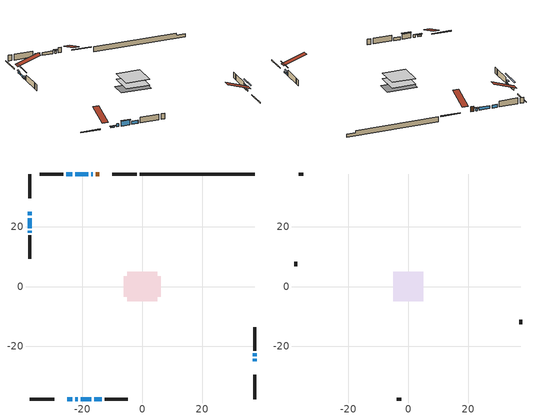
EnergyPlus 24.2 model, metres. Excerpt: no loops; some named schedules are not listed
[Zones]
conditioned space
 floor outside (Floor1 construction): -1.12,-1.12 -1.12,1.12 1.12,1.12 1.12,-1.12 z0.59
 floor adiabatic (AdiabaticFloorConstruction): -4.97,-4.97 -4.97,4.97 4.97,4.97 4.97,-4.97 z0.59
 floor foundation (Slab1 construction): -6.25,-3.35 -6.25,3.35 6.25,3.35 6.25,-3.35 z-1.54
 wall outside (RimJoist1 construction): -1.8,37.54 -9.96,37.54 / -37.54,-37.54 -29.37,-37.54 / -37.54,37.54 -37.54,29.37 / 37.54,-37.54 37.54,-29.37 z0.59:0.89
 wall outside (AdiabaticWallConstruction 1): -14.37,37.54 -15.59,37.54 z0.59:2.62
 wall outside (AdiabaticWallConstruction): -16.51,37.54 -17.07,37.54 / -37.54,18.52 -37.54,17.96 z0.59:1.51; -37.54,24.96 -37.54,23.73 z0.59:1.72; 37.54,-24.97 37.54,-24.15 / -24.96,-37.54 -23.33,-37.54 z0.59:1.1; -37.54,22.8 -37.54,19.45 z0.59:1.25; -18,37.54 -22.42,37.54 / -23.35,37.54 -25.41,37.54 / -22.41,-37.54 -21.45,-37.54 / -16.04,-37.54 -13.5,-37.54 z0.59:1.81; 37.54,-23.22 37.54,-22.3 z0.59:1.35; -20.53,-37.54 -16.97,-37.54 z0.59:2.62
 wall outside (Wall1 construction): -26.34,37.54 -34.13,37.54 / -12.57,-37.54 -4.77,-37.54 / -37.54,17.03 -37.54,9.24 / 37.54,-21.38 37.54,-13.58 z0.59:3.03
 wall foundation (FoundationWall1 construction): -0.87,37.54,-1.54 -0.87,37.54,0.59 33.69,37.54,0.59 33.69,37.54,-0.31 37.54,37.54,-0.31 37.54,37.54,-1.54
 window (WindowConstruction 7): -16.52,37.54 -17.07,37.54 z0.59:1.5
 window (WindowConstruction 6): -37.54,24.96 -37.54,23.73 z0.59:1.71
 window (WindowConstruction 9): 37.54,-24.96 37.54,-24.15 z0.59:1.1
 window (WindowConstruction 10): -24.96,-37.54 -23.34,-37.54 z0.59:1.1
 window (WindowConstruction 11): -37.54,22.8 -37.54,19.45 z0.59:1.25
 window (WindowConstruction 8): -37.54,18.52 -37.54,17.96 z0.59:1.5
 window (WindowConstruction): -18,37.54 -22.42,37.54 z0.59:1.81
 window (WindowConstruction 1): -23.35,37.54 -25.41,37.54 z0.59:1.81
 window (WindowConstruction 2): 37.54,-23.22 37.54,-22.31 z0.59:1.35
 window (WindowConstruction 3): -22.41,-37.54 -21.45,-37.54 z0.59:1.81
 window (WindowConstruction 4): -20.52,-37.54 -16.97,-37.54 z0.59:2.62
 window (WindowConstruction 5): -16.04,-37.54 -13.5,-37.54 z0.59:1.81
 door (Door): -14.37,37.54 -15.59,37.54 z0.59:2.62
 ceiling adiabatic (AdiabaticFloorConstruction): 4.97,-4.97 4.97,4.97 -4.97,4.97 -4.97,-4.97 z0.59
attic - vented
 floor to conditioned space (Floor2 construction Reversed): -4.97,-4.97 -4.97,4.97 4.97,4.97 4.97,-4.97 z3.03
 wall outside (Wall2 construction): -35.06,37.54 -36.61,37.54 / -3.85,-37.54 -2.3,-37.54 / -37.54,8.31 -37.54,6.77 / 37.54,-12.65 37.54,-11.11 z0.59:3.03
 roof outside (Roof1 construction): -13.44,37.54,3.03 -13.44,27.85,6.26 -10.89,27.85,6.26 -10.89,37.54,3.03; -25.89,-37.54,3.03 -25.89,-27.85,6.26 -28.44,-27.85,6.26 -28.44,-37.54,3.03; -37.54,25.89,3.03 -27.85,25.89,6.26 -27.85,28.44,6.26 -37.54,28.44,3.03; 37.54,-25.89,3.03 27.85,-25.89,6.26 27.85,-28.44,6.26 37.54,-28.44,3.03
shading: -17.44,37.54 -16.15,37.54 -16.15,38.29 -17.44,38.29 z1.87; -37.54,23.53 -37.54,25.16 -37.95,25.16 -37.95,23.53 z1.92; 37.54,-21.1 37.54,-28.01 37.83,-28.01 37.83,-21.1 z4.15; -23.04,-37.54 -25.26,-37.54 -25.26,-38.15 -23.04,-38.15 z1.4; -37.54,16.4 -37.54,25.85 -37.83,25.85 -37.83,16.4 z4.3; -37.54,17.59 -37.54,18.89 -38.29,18.89 -38.29,17.59 z1.87; 37.54,-21.39 37.54,-24.13 37.83,-24.13 37.83,-21.39 z2.26; -16.73,-37.54 -20.77,-37.54 -20.77,-38.15 -16.73,-38.15 z2.86
[Building]
Building 1: Terrain=Suburbs
[Site:Location]
London AP_ON: Latitude {deg}=43.03; Longitude {deg}=-81.15; Time Zone {hr}=-5; Elevation {m}=278; Keep Site Location Information=Yes
[Site:GroundTemperature:Shallow]
3.98693, 1.93205, 1.76749, 2.74264, 6.6573, 10.5537, 13.9317, 16.0716, 16.2534, 14.513, 11.2211, 7.44421
[Site:WaterMainsTemperature]
Calculation Method=Schedule; Temperature Schedule=mains temperature schedule
[Material] Roughness=Rough; Thermal Absorptance=0.9
Name | Thickness {m} | Conductivity {W/m-K} | Density {kg/m3} | Specific Heat {J/kg-K} | Solar Absorptance | Visible Absorptance
asphalt or fiberglass shingles | 0.00635 | 0.162714 | 1121.4 | 1465.45 | 0.4 | 0.4
ceiling loosefill ins | 0.169333 | 0.0480833 | 16.02 | 1046.75 | 0.7 | 0.7
ceiling stud and cavity | 0.1397 | 0.515167 | 65.682 | 1177.47 | 0.7 | 0.7
concrete 4.0 in. | 0.1016 | 1.803125 | 2242.8 | 837.4 | 0.7 | 0.7
concrete 8.0 in. | 0.2032 | 1.803125 | 2242.8 | 837.4 | 0.7 | 0.7
door material | 0.04445 | 0.327969 | 512.64 | 1214.23 | 0.7 | 0.7
exterior vertical ins | 0.0369022 | 0.029427 | 32.04 | 1214.23 | 0.7 | 0.7
floor covering | 0.0127 | 0.0433444 | 54.468 | 1339.84 | 0.6 | 0.6
floor rigid ins; rim joist rigid ins | 0.051816 | 0.029427 | 32.04 | 1214.23 | 0.7 | 0.7
floor rigid ins 1; wall rigid ins | 0.512978 | 0.029427 | 32.04 | 1214.23 | 0.7 | 0.7
floor stud and cavity | 0.1397 | 0.0878408 | 92.3553 | 1139.71 | 0.7 | 0.7
floor stud and cavity 1 | 0.1397 | 1.75129 | 37.0049 | 1207.88 | 0.7 | 0.7
furniture material conditioned space 1 | 0.1524 | 0.115458 | 640.8 | 1214.23 | 0.6 | 0.6
gypsum board | 0.0127 | 0.160291 | 801 | 837.4 | 0.6 | 0.6
gypsum board 1 | 0.0127 | 0.160291 | 801 | 837.4 | 0.7 | 0.7
osb sheathing 0.5 in. | 0.0127 | 0.115458 | 512.64 | 1214.23 | 0.7 | 0.7
osb sheathing 0.75 in. | 0.01905 | 0.115458 | 512.64 | 1214.23 | 0.7 | 0.7
osb sheathing 2.0 in. | 0.0508 | 0.115458 | 512.64 | 1214.23 | 0.7 | 0.7
rim joist stud and cavity | 0.0508 | 0.275866 | 125.044 | 1163.47 | 0.6 | 0.6
wall stud and cavity | 0.1397 | 0.0981912 | 139.0536 | 1170.24 | 0.7 | 0.7
wall stud and cavity 1 | 0.0889 | 6.9971 | 50.32683 | 1063.81 | 0.6 | 0.6
wall stud and cavity 2 | 0.0889 | 0.380278 | 52.3479 | 1209.89 | 0.7 | 0.7
wall stud and cavity 3 | 0.0889 | 0.391764 | 83.0341 | 1211.67 | 0.7 | 0.7
wood siding | 0.0254 | 0.102417 | 544.68 | 1172.36 | 0.4 | 0.4
wood siding 1 | 0.00254 | 0.102417 | 544.68 | 1172.36 | 0.4 | 0.4
wood siding 2; wood siding 3; wood siding 4 | 0.0254 | 0.102417 | 544.68 | 1172.36 | 0.7 | 0.7
[WindowMaterial:SimpleGlazingSystem]
Name | U-Factor {W/m2-K} | Solar Heat Gain Coefficient
WindowMaterial | 2.87364 | 0.71
WindowMaterial 1 | 2.986628 | 0.55
WindowMaterial 2 | 2.6028 | 0.46
WindowMaterial 3 | 2.989467 | 0.54
WindowMaterial 4 | 2.29164 | 0.6
WindowMaterial 5 | 2.42507 | 0.54
WindowMaterial 6 | 3.30232 | 0.66
WindowMaterial 7 | 3.03092 | 0.6
WindowMaterial 8 | 5.22149 | 0.66
WindowMaterial 9 | 2.30413 | 0.61
[Construction]
AdiabaticFloorConstruction: floor stud and cavity 1, floor rigid ins 1, osb sheathing 0.75 in., floor covering
AdiabaticWallConstruction: wood siding 3, wall rigid ins, wall stud and cavity 2, gypsum board
AdiabaticWallConstruction 1: wood siding 4, wall rigid ins, wall stud and cavity 2, gypsum board
Door: door material
Floor1 construction: floor stud and cavity, floor rigid ins, osb sheathing 0.75 in., floor covering
Floor2 construction Reversed: gypsum board, ceiling stud and cavity, ceiling loosefill ins
FoundationWall1 construction: concrete 8.0 in., gypsum board 1
furniture construction conditioned space 1: furniture material conditioned space 1
PartitionWallConstruction: gypsum board, wall stud and cavity 3, gypsum board
RimJoist1 construction: wood siding 2, rim joist rigid ins, osb sheathing 2.0 in., rim joist stud and cavity
Roof1 construction: asphalt or fiberglass shingles
Slab1 construction: concrete 4.0 in.
Wall1 construction: wood siding, osb sheathing 0.5 in., wall stud and cavity, gypsum board
Wall2 construction: wood siding 1, wall stud and cavity 1
WindowConstruction: WindowMaterial
WindowConstruction 1: WindowMaterial 1
WindowConstruction 10; WindowConstruction 9: WindowMaterial 8
WindowConstruction 11: WindowMaterial 9
WindowConstruction 2: WindowMaterial 2
WindowConstruction 3: WindowMaterial 3
WindowConstruction 4: WindowMaterial 4
WindowConstruction 5: WindowMaterial 5
WindowConstruction 6: WindowMaterial 6
WindowConstruction 7; WindowConstruction 8: WindowMaterial 7
[Zone] Multiplier=1; Part of Total Floor Area=Yes
Name | Volume {m3}
attic - vented | 51.7824
conditioned space | 443.9
[Space]
Name | Zone | Volume {m3}
attic - vented 1 | attic - vented | 51.7824
conditioned space 1 | conditioned space | 443.9
[ZoneInfiltration:EffectiveLeakageArea]
infil attic - vented 1: Zone or Space=attic - vented 1; Schedule=Always On Discrete; Effective Air Leakage Area {cm2}=4312.58; Stack Coefficient=0.000394006; Wind Coefficient=1.34113e-05
[ZoneMixing]
whole house fan mix: Zone or Space=attic - vented; Schedule=Always On Continuous; Design Flow Rate Calculation Method=Flow/Zone; Design Flow Rate {m3/s}=0; Source Zone or Space=conditioned space
[SurfaceProperty:ExposedFoundationPerimeter]
Slab1: Exposed Perimeter Calculation Method=TotalExposedPerimeter; Total Exposed Perimeter {m}=38.406
[InternalMass] Zone or ZoneList=conditioned space; Space or SpaceList=conditioned space 1
Name | Construction | Surface Area {m2}
furniture mass conditioned space 1 | furniture construction conditioned space 1 | 75.0317
partition wall mass | PartitionWallConstruction | 187.579
[Lights]
interior lighting: Zone or ZoneList or Space or SpaceList=conditioned space 1; Schedule=interior lighting schedule; Design Level Calculation Method=LightingLevel; Lighting Level {W}=343.2; Return Air Fraction=0; Fraction Radiant=0.6; Fraction Visible=0.2; Fraction Replaceable=1
[People]
occupants: Zone or ZoneList or Space or SpaceList=conditioned space 1; Number of People Schedule=occupants schedule; Number of People Calculation Method=People; Number of People=3; Fraction Radiant=0.314171; Sensible Heat Fraction=0.56303; Activity Level Schedule=occupants activity schedule; Carbon Dioxide Generation Rate {m3/s-W}=0; Enable ASHRAE 55 Comfort Warnings=No; Mean Radiant Temperature Calculation Type=EnclosureAveraged
[ElectricEquipment] Zone or ZoneList or Space or SpaceList=conditioned space 1; Design Level Calculation Method=EquipmentLevel
Name | Schedule | Design Level {W} | Fraction Latent | Fraction Radiant | Fraction Lost
clothes dryer | clothes dryer schedule | 140.772 | 0.015 | 0.081 | 0.85
clothes washer | clothes washer schedule | 32.1985 | 0.03 | 0.162 | 0.7
cooking range | cooking range schedule | 215.147 | 0.08 | 0.432 | 0.2
dishwasher | dishwasher schedule | 66.8632 | 0.3 | 0.18 | 0.4
fridge | fridge schedule | 72.9452 | 0 | 0.6 | 0
mech vent bath fan 0 | mech vent bath fan 0 schedule | 50.2 | 0 | 0 | 1
mech vent bath fan 1 | mech vent bath fan 1 schedule | 50.2 | 0 | 0 | 1
mech vent house fan | mech vent house fan schedule | 0 | 0 | 0 | 1
mech vent house fan cfis | mech vent house fan cfis schedule | 0 | 0 | 0 | 0
mech vent range fan 0 | mech vent range fan 0 schedule | 57 | 0 | 0 | 1
misc plug loads | misc plug loads schedule | 494.7 | 0.045 | 0.513 | 0.1
whole house fan | Always On Discrete | 0 | 0 | 0 | 1
[OtherEquipment] Zone or ZoneList or Space or SpaceList=conditioned space 1; Design Level Calculation Method=EquipmentLevel
Name | Fuel Type | Schedule | Design Level {W} | Fraction Latent | Fraction Radiant | Fraction Lost
clothes dryer 1 | Electricity | clothes dryer schedule | 0 | 0.015 | 0.081 | 0.85
cooking range 1 | Electricity | cooking range schedule | 0 | 0.08 | 0.432 | 0.2
general water use latent | None | general water use schedule | 62.594 | 1 | 0 | 0
general water use sensible | None | general water use schedule | -61.6891 | 0 | 0.6 | 0
mech vent house fan latent load | None | Always On Discrete | 0 | 1 | 0 | 0
mech vent house fan sensible load | None | Always On Discrete | 0 | 0 | 0 | 0
water heater energy adjustment1 | NaturalGas | Always On Discrete | 0.01 | 0 | 0 | 1
[ZoneInfiltration:DesignFlowRate] Zone or ZoneList or Space or SpaceList=conditioned space 1; Schedule=Always On Discrete; Design Flow Rate Calculation Method=Flow/Zone; Design Flow Rate {m3/s}=0
infil flow; natural vent flow; whole house fan flow
[AvailabilityManager:Scheduled]
central ac and furnace airloop Availability Manager: Schedule=Always On Discrete
[Foundation:Kiva]
Foundation Kiva 1: Initial Indoor Air Temperature {C}=18; Wall Height Above Grade {m}=0.590001; Wall Depth Below Slab {m}=0.2032; Custom Block Material Name 1=exterior vertical ins; Custom Block Depth 1 {m}=2.13; Custom Block X Position 1 {m}=0.2159; Custom Block Z Position 1 {m}=0
[Foundation:Kiva:Settings]
Soil Conductivity {W/m-K}=0.849921; Soil Density {kg/m3}=1842.3; Soil Specific Heat {J/kg-K}=418.7; Ground Solar Absorptivity=0.9; Ground Thermal Absorptivity=0.9; Ground Surface Roughness {m}=0.03; Far-Field Width {m}=40; Deep-Ground Boundary Condition=ZeroFlux; Deep-Ground Depth {m}=40; Minimum Cell Dimension {m}=0.2; Maximum Cell Growth Coefficient=3; Simulation Timestep=Timestep
[Exterior:Lights]
exterior lighting: Schedule=exterior lighting schedule; Design Level {W}=75.6
[EnergyManagementSystem:GlobalVariable]
central_ac_and_furnace_airloop_Fan_RTF
infil_program_Qfan
infil_program_Qinf
natural_vent_program_Qnv
natural_vent_program_Qwhf
[EnergyManagementSystem:Sensor]
Name | Output:Variable or Output:Meter Index Key | Output:Variable or Output:Meter
airflow_gain | infil flow | Infiltration Sensible Heat Gain Energy
airflow_gain_1 | natural vent flow | Infiltration Sensible Heat Gain Energy
airflow_gain_2 | whole house fan flow | Infiltration Sensible Heat Gain Energy
airflow_loss | infil flow | Infiltration Sensible Heat Loss Energy
airflow_loss_1 | natural vent flow | Infiltration Sensible Heat Loss Energy
airflow_loss_2 | whole house fan flow | Infiltration Sensible Heat Loss Energy
clg_load_cond |  | Cooling:EnergyTransfer:Zone:CONDITIONED SPACE
clg_sp_s; clg_sp_s_1 | cooling setpoint | Schedule Value
clothes_dryer_exhaust_0_sch_s | clothes dryer exhaust 0 schedule | Schedule Value
cool_season | cooling season schedule | Schedule Value
htg_load_cond |  | Heating:EnergyTransfer:Zone:CONDITIONED SPACE
htg_sp_s; htg_sp_s_1 | heating setpoint | Schedule Value
ig_ee_conv | clothes dryer | Electric Equipment Convective Heating Energy
ig_ee_conv_2 | cooking range | Electric Equipment Convective Heating Energy
ig_ee_conv_4 | fridge | Electric Equipment Convective Heating Energy
ig_ee_conv_5 | misc plug loads | Electric Equipment Convective Heating Energy
ig_ee_conv_6 | whole house fan | Electric Equipment Convective Heating Energy
ig_ee_rad | clothes dryer | Electric Equipment Radiant Heating Energy
ig_ee_rad_2 | cooking range | Electric Equipment Radiant Heating Energy
ig_ee_rad_4 | fridge | Electric Equipment Radiant Heating Energy
ig_ee_rad_5 | misc plug loads | Electric Equipment Radiant Heating Energy
ig_ee_rad_6 | whole house fan | Electric Equipment Radiant Heating Energy
ig_lgt_conv | interior lighting | Lights Convective Heating Energy
ig_lgt_rad | interior lighting | Lights Radiant Heating Energy
ig_lgt_vis | interior lighting | Lights Visible Radiation Heating Energy
ig_oe_conv | clothes dryer 1 | Other Equipment Convective Heating Energy
ig_oe_conv_1 | cooking range 1 | Other Equipment Convective Heating Energy
ig_oe_conv_2 | general water use latent | Other Equipment Convective Heating Energy
ig_oe_conv_3 | general water use sensible | Other Equipment Convective Heating Energy
ig_oe_conv_4 | water heater energy adjustment1 | Other Equipment Convective Heating Energy
ig_oe_rad | clothes dryer 1 | Other Equipment Radiant Heating Energy
ig_oe_rad_1 | cooking range 1 | Other Equipment Radiant Heating Energy
ig_oe_rad_2 | general water use latent | Other Equipment Radiant Heating Energy
ig_oe_rad_3 | general water use sensible | Other Equipment Radiant Heating Energy
ig_oe_rad_4 | water heater energy adjustment1 | Other Equipment Radiant Heating Energy
ig_ppl_conv | occupants | People Convective Heating Energy
ig_ppl_rad | occupants | People Radiant Heating Energy
im_conv | furniture mass conditioned space 1 | Surface Inside Face Convection Heat Gain Energy
im_conv_1 | partition wall mass | Surface Inside Face Convection Heat Gain Energy
im_ig | furniture mass conditioned space 1 | Surface Inside Face Internal Gains Radiation Heat Gain Energy
im_ig_1 | partition wall mass | Surface Inside Face Internal Gains Radiation Heat Gain Energy
im_lgt | furniture mass conditioned space 1 | Surface Inside Face Lights Radiation Heat Gain Energy
im_lgt_1 | partition wall mass | Surface Inside Face Lights Radiation Heat Gain Energy
im_sol | furniture mass conditioned space 1 | Surface Inside Face Solar Radiation Heat Gain Energy
im_sol_1 | partition wall mass | Surface Inside Face Solar Radiation Heat Gain Energy
im_surf | furniture mass conditioned space 1 | Surface Inside Face Net Surface Thermal Radiation Heat Gain Energy
im_surf_1 | partition wall mass | Surface Inside Face Net Surface Thermal Radiation Heat Gain Energy
mech_vent_bath_fan_0_sch_s | mech vent bath fan 0 schedule | Schedule Value
mech_vent_bath_fan_1_sch_s | mech vent bath fan 1 schedule | Schedule Value
mech_vent_range_fan_0_sch_s | mech vent range fan 0 schedule | Schedule Value
mv_conv | mech vent bath fan 0 | Electric Equipment Convective Heating Energy
mv_conv_1 | mech vent bath fan 1 | Electric Equipment Convective Heating Energy
mv_conv_2 | mech vent house fan | Electric Equipment Convective Heating Energy
mv_conv_3 | mech vent house fan cfis | Electric Equipment Convective Heating Energy
mv_conv_4 | mech vent range fan 0 | Electric Equipment Convective Heating Energy
mv_conv_5 | mech vent house fan latent load | Other Equipment Convective Heating Energy
mv_conv_6 | mech vent house fan sensible load | Other Equipment Convective Heating Energy
mv_rad | mech vent bath fan 0 | Electric Equipment Radiant Heating Energy
mv_rad_1 | mech vent bath fan 1 | Electric Equipment Radiant Heating Energy
mv_rad_2 | mech vent house fan | Electric Equipment Radiant Heating Energy
mv_rad_3 | mech vent house fan cfis | Electric Equipment Radiant Heating Energy
mv_rad_4 | mech vent range fan 0 | Electric Equipment Radiant Heating Energy
mv_rad_5 | mech vent house fan latent load | Other Equipment Radiant Heating Energy
mv_rad_6 | mech vent house fan sensible load | Other Equipment Radiant Heating Energy
natural_vent_s | natural vent schedule | Schedule Value
out_pb_s |  | Site Outdoor Air Barometric Pressure
out_wt_s |  | Site Outdoor Air Humidity Ratio
site_vw_s |  | Site Wind Speed
ss_back_out | Window1 | Surface Window Shortwave from Zone Back Out Window Heat Transfer Rate
ss_back_out_1 | Window10 | Surface Window Shortwave from Zone Back Out Window Heat Transfer Rate
ss_back_out_10 | Window8 | Surface Window Shortwave from Zone Back Out Window Heat Transfer Rate
ss_back_out_11 | Window9 | Surface Window Shortwave from Zone Back Out Window Heat Transfer Rate
ss_back_out_2 | Window11 | Surface Window Shortwave from Zone Back Out Window Heat Transfer Rate
ss_back_out_3 | Window12 | Surface Window Shortwave from Zone Back Out Window Heat Transfer Rate
ss_back_out_4 | Window14 | Surface Window Shortwave from Zone Back Out Window Heat Transfer Rate
ss_back_out_5 | Window2 | Surface Window Shortwave from Zone Back Out Window Heat Transfer Rate
ss_back_out_6 | Window3 | Surface Window Shortwave from Zone Back Out Window Heat Transfer Rate
ss_back_out_7 | Window4 | Surface Window Shortwave from Zone Back Out Window Heat Transfer Rate
ss_back_out_8 | Window6 | Surface Window Shortwave from Zone Back Out Window Heat Transfer Rate
ss_back_out_9 | Window7 | Surface Window Shortwave from Zone Back Out Window Heat Transfer Rate
ss_conv | Door1 | Surface Inside Face Convection Heat Gain Energy
ss_conv_1 | Window1 | Surface Inside Face Convection Heat Gain Energy
ss_conv_10 | Window7 | Surface Inside Face Convection Heat Gain Energy
ss_conv_11 | Window8 | Surface Inside Face Convection Heat Gain Energy
ss_conv_12 | Window9 | Surface Inside Face Convection Heat Gain Energy
ss_conv_2 | Window10 | Surface Inside Face Convection Heat Gain Energy
ss_conv_3 | Window11 | Surface Inside Face Convection Heat Gain Energy
ss_conv_4 | Window12 | Surface Inside Face Convection Heat Gain Energy
ss_conv_5 | Window14 | Surface Inside Face Convection Heat Gain Energy
ss_conv_6 | Window2 | Surface Inside Face Convection Heat Gain Energy
ss_conv_7 | Window3 | Surface Inside Face Convection Heat Gain Energy
ss_conv_8 | Window4 | Surface Inside Face Convection Heat Gain Energy
ss_conv_9 | Window6 | Surface Inside Face Convection Heat Gain Energy
ss_ig | Door1 | Surface Inside Face Internal Gains Radiation Heat Gain Energy
ss_ig_1 | Window1 | Surface Inside Face Internal Gains Radiation Heat Gain Energy
ss_ig_10 | Window7 | Surface Inside Face Internal Gains Radiation Heat Gain Energy
ss_ig_11 | Window8 | Surface Inside Face Internal Gains Radiation Heat Gain Energy
ss_ig_12 | Window9 | Surface Inside Face Internal Gains Radiation Heat Gain Energy
ss_ig_2 | Window10 | Surface Inside Face Internal Gains Radiation Heat Gain Energy
ss_ig_3 | Window11 | Surface Inside Face Internal Gains Radiation Heat Gain Energy
ss_ig_4 | Window12 | Surface Inside Face Internal Gains Radiation Heat Gain Energy
ss_ig_5 | Window14 | Surface Inside Face Internal Gains Radiation Heat Gain Energy
ss_ig_6 | Window2 | Surface Inside Face Internal Gains Radiation Heat Gain Energy
ss_ig_7 | Window3 | Surface Inside Face Internal Gains Radiation Heat Gain Energy
ss_ig_8 | Window4 | Surface Inside Face Internal Gains Radiation Heat Gain Energy
ss_ig_9 | Window6 | Surface Inside Face Internal Gains Radiation Heat Gain Energy
ss_lgt | Door1 | Surface Inside Face Lights Radiation Heat Gain Energy
ss_sol | Door1 | Surface Inside Face Solar Radiation Heat Gain Energy
ss_surf | Door1 | Surface Inside Face Net Surface Thermal Radiation Heat Gain Energy
ss_surf_1 | Window1 | Surface Inside Face Net Surface Thermal Radiation Heat Gain Energy
ss_surf_10 | Window7 | Surface Inside Face Net Surface Thermal Radiation Heat Gain Energy
ss_surf_11 | Window8 | Surface Inside Face Net Surface Thermal Radiation Heat Gain Energy
ss_surf_12 | Window9 | Surface Inside Face Net Surface Thermal Radiation Heat Gain Energy
ss_surf_2 | Window10 | Surface Inside Face Net Surface Thermal Radiation Heat Gain Energy
ss_surf_3 | Window11 | Surface Inside Face Net Surface Thermal Radiation Heat Gain Energy
ss_surf_4 | Window12 | Surface Inside Face Net Surface Thermal Radiation Heat Gain Energy
ss_surf_5 | Window14 | Surface Inside Face Net Surface Thermal Radiation Heat Gain Energy
ss_surf_6 | Window2 | Surface Inside Face Net Surface Thermal Radiation Heat Gain Energy
ss_surf_7 | Window3 | Surface Inside Face Net Surface Thermal Radiation Heat Gain Energy
ss_surf_8 | Window4 | Surface Inside Face Net Surface Thermal Radiation Heat Gain Energy
ss_surf_9 | Window6 | Surface Inside Face Net Surface Thermal Radiation Heat Gain Energy
ss_trans_in | Window1 | Surface Window Transmitted Solar Radiation Rate
ss_trans_in_1 | Window10 | Surface Window Transmitted Solar Radiation Rate
ss_trans_in_10 | Window8 | Surface Window Transmitted Solar Radiation Rate
ss_trans_in_11 | Window9 | Surface Window Transmitted Solar Radiation Rate
ss_trans_in_2 | Window11 | Surface Window Transmitted Solar Radiation Rate
ss_trans_in_3 | Window12 | Surface Window Transmitted Solar Radiation Rate
ss_trans_in_4 | Window14 | Surface Window Transmitted Solar Radiation Rate
ss_trans_in_5 | Window2 | Surface Window Transmitted Solar Radiation Rate
ss_trans_in_6 | Window3 | Surface Window Transmitted Solar Radiation Rate
ss_trans_in_7 | Window4 | Surface Window Transmitted Solar Radiation Rate
ss_trans_in_8 | Window6 | Surface Window Transmitted Solar Radiation Rate
ss_trans_in_9 | Window7 | Surface Window Transmitted Solar Radiation Rate
ss_trans_out | Window1 | Surface Inside Face Initial Transmitted Diffuse Transmitted Out Window Solar Radiation Rate
ss_trans_out_1 | Window10 | Surface Inside Face Initial Transmitted Diffuse Transmitted Out Window Solar Radiation Rate
ss_trans_out_10 | Window8 | Surface Inside Face Initial Transmitted Diffuse Transmitted Out Window Solar Radiation Rate
ss_trans_out_11 | Window9 | Surface Inside Face Initial Transmitted Diffuse Transmitted Out Window Solar Radiation Rate
ss_trans_out_2 | Window11 | Surface Inside Face Initial Transmitted Diffuse Transmitted Out Window Solar Radiation Rate
ss_trans_out_3 | Window12 | Surface Inside Face Initial Transmitted Diffuse Transmitted Out Window Solar Radiation Rate
ss_trans_out_4 | Window14 | Surface Inside Face Initial Transmitted Diffuse Transmitted Out Window Solar Radiation Rate
ss_trans_out_5 | Window2 | Surface Inside Face Initial Transmitted Diffuse Transmitted Out Window Solar Radiation Rate
ss_trans_out_6 | Window3 | Surface Inside Face Initial Transmitted Diffuse Transmitted Out Window Solar Radiation Rate
ss_trans_out_7 | Window4 | Surface Inside Face Initial Transmitted Diffuse Transmitted Out Window Solar Radiation Rate
ss_trans_out_8 | Window6 | Surface Inside Face Initial Transmitted Diffuse Transmitted Out Window Solar Radiation Rate
ss_trans_out_9 | Window7 | Surface Inside Face Initial Transmitted Diffuse Transmitted Out Window Solar Radiation Rate
s_conv | Floor1 | Surface Inside Face Convection Heat Gain Energy
s_conv_1 | Floor2 | Surface Inside Face Convection Heat Gain Energy
s_conv_10 | Wall1:0 | Surface Inside Face Convection Heat Gain Energy
s_conv_11 | Wall1:180 | Surface Inside Face Convection Heat Gain Energy
s_conv_12 | Wall1:270 | Surface Inside Face Convection Heat Gain Energy
s_conv_13 | Wall1:90 | Surface Inside Face Convection Heat Gain Energy
s_conv_2 | FoundationWall1 | Surface Inside Face Convection Heat Gain Energy
s_conv_3 | inferred conditioned ceiling | Surface Inside Face Convection Heat Gain Energy
s_conv_4 | inferred conditioned floor | Surface Inside Face Convection Heat Gain Energy
s_conv_5 | RimJoist1:0 | Surface Inside Face Convection Heat Gain Energy
s_conv_6 | RimJoist1:180 | Surface Inside Face Convection Heat Gain Energy
s_conv_7 | RimJoist1:270 | Surface Inside Face Convection Heat Gain Energy
s_conv_8 | RimJoist1:90 | Surface Inside Face Convection Heat Gain Energy
s_conv_9 | Slab1 | Surface Inside Face Convection Heat Gain Energy
s_ig | Floor1 | Surface Inside Face Internal Gains Radiation Heat Gain Energy
s_ig_1 | Floor2 | Surface Inside Face Internal Gains Radiation Heat Gain Energy
